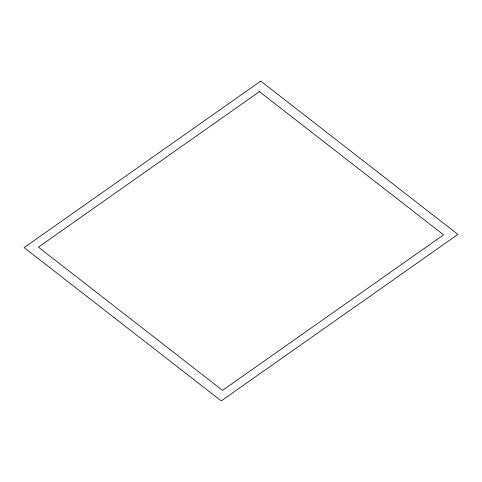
<?xml version="1.0" encoding="UTF-8"?>
<svg xmlns="http://www.w3.org/2000/svg" width="482" height="482" viewBox="0 0 482 482"><rect width="100%" height="100%" fill="white"/><g stroke="black" fill="none" stroke-linecap="round" stroke-linejoin="round"><path stroke-width="0.72" d="M260.75 81.103L24.1 247.591L221.25 400.897L457.9 234.409L260.75 81.103M259.449 91.64L38.403 247.158L222.551 390.36L443.597 234.842L259.449 91.64"/></g></svg>
